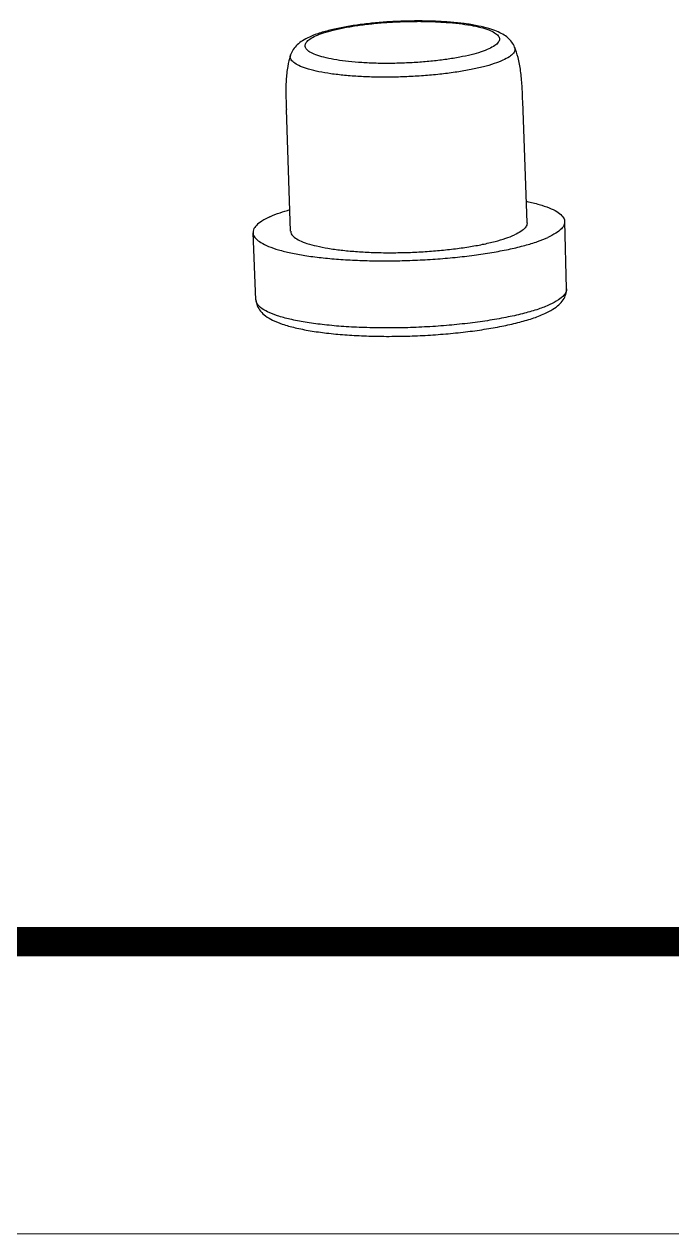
# Model space of a CAD drawing. Header units: millimetres. Extents: x 1779 to 2074, y -741 to -536.
# Drawn here: x 1891.99 to 1903.26, y -741.14 to -720.07 of the extents above; entities that cross this region are included whole.
import ezdxf

# ---------------------------------------------------------------- set-up
doc = ezdxf.new("R2010")
doc.units = ezdxf.units.MM
doc.layers.add('02___PRT_ALL_AXES', color=7, linetype='Continuous')
doc.layers.add('from', color=7, linetype='Continuous', lineweight=13)

msp = doc.modelspace()

# ---------------------------------------------------------------- linework, layer by layer
at = {"color": 7, "linetype": 'Continuous'}
for p, q in [((1900.524, -720.472), (1900.524, -720.472)), ((1896.623, -720.611), (1896.623, -720.611))]:
    msp.add_line(p, q, dxfattribs=at)
for points, start_tangent, end_tangent in [([(1900.524, -720.472), (1900.476, -720.387), (1900.407, -720.312), (1900.319, -720.251), (1900.211, -720.198), (1900.075, -720.15), (1899.898, -720.107), (1899.678, -720.069), (1899.438, -720.043), (1899.183, -720.026), (1898.917, -720.019), (1898.644, -720.021), (1898.37, -720.032), (1898.1, -720.053), (1897.838, -720.082), (1897.591, -720.12), (1897.361, -720.167), (1897.149, -720.224), (1897.05, -720.257)], (-0.375546, 0.926804), (-0.937179, -0.34885)), ([(1897.059, -720.279), (1897.196, -720.226), (1897.368, -720.177), (1897.57, -720.133), (1897.795, -720.096), (1898.04, -720.066), (1898.298, -720.043), (1898.563, -720.03), (1898.828, -720.025), (1899.086, -720.029), (1899.332, -720.043), (1899.559, -720.064), (1899.761, -720.094), (1899.934, -720.131), (1900.074, -720.175), (1900.176, -720.224), (1900.239, -720.277), (1900.26, -720.333), (1900.24, -720.39), (1900.179, -720.447), (1900.078, -720.503)], (0.909485, 0.415737), (-0.909485, -0.415737)), ([(1896.952, -720.298), (1896.833, -720.362), (1896.74, -720.434), (1896.669, -720.517), (1896.623, -720.611)], (-0.909485, -0.415737), (-0.308721, -0.951153)), ([(1900.078, -720.503), (1899.941, -720.557), (1899.769, -720.606), (1899.568, -720.65), (1899.342, -720.687), (1899.097, -720.717), (1898.839, -720.739), (1898.574, -720.753), (1898.309, -720.758), (1898.051, -720.754), (1897.805, -720.74), (1897.578, -720.718), (1897.376, -720.689), (1897.203, -720.651), (1897.063, -720.608), (1896.961, -720.559), (1896.898, -720.506), (1896.877, -720.45), (1896.897, -720.393), (1896.958, -720.335), (1897.059, -720.279)], (-0.909485, -0.415737), (0.909485, 0.415737)), ([(1897.05, -720.257), (1896.952, -720.298)], (-0.937179, -0.34885), (-0.909485, -0.415737)), ([(1900.524, -720.472), (1900.531, -720.515), (1900.504, -720.579), (1900.433, -720.642), (1900.321, -720.703)], (0.363091, -0.931754), (-0.909485, -0.415737)), ([(1900.321, -720.703), (1900.17, -720.762), (1899.983, -720.817), (1899.765, -720.866), (1899.52, -720.908), (1899.255, -720.943), (1898.974, -720.97), (1898.684, -720.988), (1898.391, -720.997), (1898.103, -720.996), (1897.825, -720.986), (1897.564, -720.966), (1897.326, -720.938), (1897.116, -720.902), (1896.938, -720.858), (1896.796, -720.809), (1896.695, -720.753), (1896.635, -720.694), (1896.619, -720.632), (1896.623, -720.611)], (-0.909485, -0.415737), (0.313536, 0.949576)), ([(1901.048, -725.115), (1901.192, -725.038), (1901.296, -724.96), (1901.371, -724.874), (1901.415, -724.78), (1901.428, -724.684)], (0.909485, 0.415737), (-0.027705, 0.999616)), ([(1901.428, -724.684), (1901.426, -724.71), (1901.383, -724.794), (1901.286, -724.877), (1901.137, -724.958)], (0.044445, -0.999012), (-0.909485, -0.415737)), ([(1896.021, -724.876), (1896.043, -724.978), (1896.101, -725.073), (1896.189, -725.155), (1896.311, -725.228), (1896.478, -725.296), (1896.703, -725.36), (1896.963, -725.412), (1897.252, -725.453), (1897.566, -725.483), (1897.901, -725.502), (1898.25, -725.51), (1898.608, -725.507), (1898.968, -725.493), (1899.324, -725.468), (1899.669, -725.433), (1899.997, -725.388), (1900.303, -725.334), (1900.582, -725.271), (1900.831, -725.199), (1901.048, -725.115)], (0.043417, -0.999057), (0.909485, 0.415737)), ([(1901.137, -724.958), (1900.939, -725.036), (1900.696, -725.108), (1900.413, -725.173), (1900.095, -725.231), (1899.749, -725.279), (1899.383, -725.318), (1899.003, -725.345), (1898.618, -725.361), (1898.234, -725.364), (1897.861, -725.356), (1897.505, -725.337), (1897.174, -725.305), (1896.875, -725.264), (1896.613, -725.212), (1896.394, -725.151), (1896.223, -725.083), (1896.102, -725.009), (1896.035, -724.93), (1896.022, -724.876)], (-0.909485, -0.415737), (-0.058489, 0.998288))]:
    msp.add_spline(points, degree=3, dxfattribs=dict(at, start_tangent=start_tangent, end_tangent=end_tangent))
at = {"layer": '02___PRT_ALL_AXES', "color": 7, "linetype": 'Continuous'}
for p, q in [((1900.741, -723.535), (1900.665, -721.415)), ((1896.625, -723.681), (1896.55, -721.561)), ((1901.428, -724.684), (1901.396, -723.512)), ((1896.021, -724.876), (1895.97, -723.706))]:
    msp.add_line(p, q, dxfattribs=at)
for points, start_tangent, end_tangent in [([(1900.665, -721.415), (1900.654, -721.147), (1900.629, -720.887), (1900.584, -720.655), (1900.524, -720.472)], (-0.035617, 0.999366), (-0.375484, 0.926829)), ([(1896.623, -720.611), (1896.574, -720.812), (1896.547, -721.05), (1896.542, -721.305), (1896.55, -721.561)], (-0.308664, -0.951171), (0.03551, -0.999369)), ([(1896.262, -723.428), (1896.442, -723.357), (1896.611, -723.304)], (0.909485, 0.415737), (0.961243, 0.275704)), ([(1900.728, -723.157), (1900.74, -723.16), (1900.953, -723.213), (1901.128, -723.274), (1901.26, -723.339), (1901.349, -723.41), (1901.392, -723.484), (1901.395, -723.512)], (0.978384, -0.206797), (0.018554, -0.999828)), ([(1896.262, -723.428), (1896.123, -723.503), (1896.028, -723.579), (1895.978, -723.656), (1895.971, -723.706)], (-0.909485, -0.415737), (0.032736, -0.999464)), ([(1901.395, -723.512), (1901.388, -723.56), (1901.338, -723.637), (1901.243, -723.713), (1901.104, -723.788)], (0.018554, -0.999828), (-0.909485, -0.415737)), ([(1895.971, -723.706), (1895.974, -723.732), (1896.017, -723.806), (1896.106, -723.877), (1896.238, -723.943), (1896.413, -724.003), (1896.626, -724.056), (1896.874, -724.102), (1897.154, -724.139), (1897.459, -724.167), (1897.786, -724.186), (1898.127, -724.195), (1898.479, -724.194), (1898.834, -724.182), (1899.186, -724.161), (1899.53, -724.131), (1899.859, -724.091), (1900.168, -724.043), (1900.451, -723.988), (1900.705, -723.926), (1900.924, -723.859), (1901.104, -723.788)], (0.032736, -0.999464), (0.909485, 0.415737)), ([(1896.626, -723.681), (1896.636, -723.723), (1896.687, -723.783), (1896.779, -723.84), (1896.909, -723.891), (1897.076, -723.937), (1897.275, -723.977), (1897.503, -724.009), (1897.755, -724.032), (1898.025, -724.048), (1898.31, -724.054), (1898.601, -724.051), (1898.895, -724.039), (1899.184, -724.018), (1899.463, -723.989), (1899.726, -723.952), (1899.968, -723.908), (1900.184, -723.858), (1900.369, -723.803), (1900.52, -723.744)], (0.051335, -0.998682), (0.909485, 0.415737)), ([(1900.74, -723.535), (1900.739, -723.556), (1900.707, -723.619), (1900.633, -723.682), (1900.52, -723.744)], (0.051335, -0.998682), (-0.909485, -0.415737))]:
    msp.add_spline(points, degree=3, dxfattribs=dict(at, start_tangent=start_tangent, end_tangent=end_tangent))
at = {"layer": 'from'}
msp.add_lwpolyline([(1778.886, -741.138), (2074.121, -741.138), (2074.121, -535.976), (1778.886, -535.976)], close=True, dxfattribs=at)
at = {"layer": 'from', "const_width": 0.509}
msp.add_lwpolyline([(1783.974, -736.05), (1783.974, -541.064), (2069.033, -541.064), (2069.033, -736.05), (1783.974, -736.05)], dxfattribs=at)

doc.saveas('drawing.dxf')
